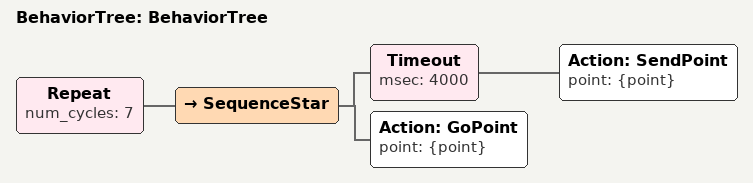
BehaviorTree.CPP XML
<?xml version="1.0"?>
<root main_tree_to_execute="BehaviorTree">
    <BehaviorTree ID="BehaviorTree">
        <Repeat num_cycles="7">
            <SequenceStar>
                <Timeout msec="4000">
                    <Action ID="SendPoint" point="{point}"/>
                </Timeout>
                <Action ID="GoPoint" point="{point}"/>
            </SequenceStar>
        </Repeat>
    </BehaviorTree>
</root>
